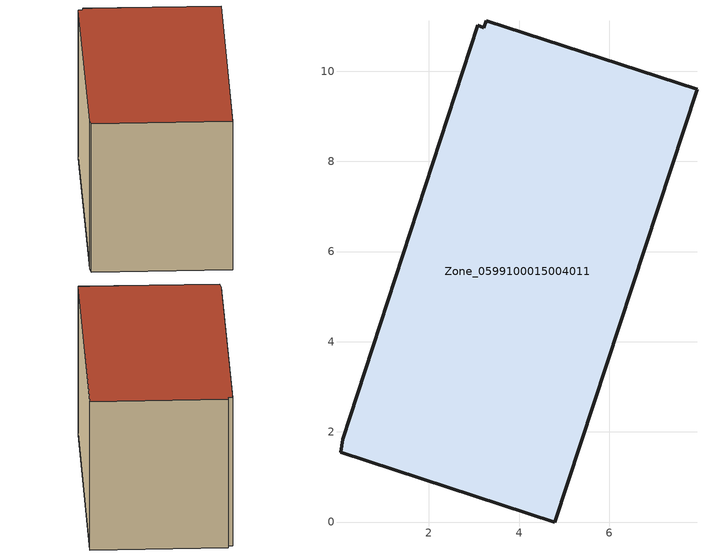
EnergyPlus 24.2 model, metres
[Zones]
Zone_0599100015004011
 floor ground (C_G): 0.09,1.84 3.08,11.02 3.22,10.96 3.27,11.12 7.95,9.6 4.79,0 0.04,1.55 z0.74
 wall outside (C_F): 3.08,11.02 0.09,1.84 0.04,1.55 4.79,0 7.95,9.6 3.27,11.12 3.22,10.96 3.08,11.02 z0.74:6.47
 roof outside (C_R): 7.95,9.6 3.27,11.12 3.22,10.96 3.08,11.02 0.09,1.84 0.04,1.55 4.79,0 z6.47
[BUILDING]
Pand.0599100015004011: North Axis=0; Terrain=City; Loads Convergence Tolerance Value=0.04; Temperature Convergence Tolerance Value=0.4; Solar Distribution=FullExterior; Maximum Number of Warmup Days=25; Minimum Number of Warmup Days=1
[Site:Location]
Rotterdam.The.Hague.AP_ZH_NLD Design_Conditions: Latitude=51.96; Longitude=4.45; Time Zone=1; Elevation=-4.5
[SITE:GROUNDTEMPERATURE:BUILDINGSURFACE]
18, 18, 18, 18, 18, 18, 18, 18, 18, 18, 18, 18
[MATERIAL] Thermal Absorptance=0.9; Solar Absorptance=0.7; Visible Absorptance=0.7
Name | Roughness | Thickness | Conductivity | Density | Specific Heat
G.TC.1965-1974 | MediumSmooth | 0.15 | 0.882353 | 540 | 1210
F.TC.1965-1974 | Rough | 0.3 | 0.697674 | 1920 | 840
R.TC.1965-1974 | MediumRough | 0.2 | 0.232558 | 1500 | 1000
[CONSTRUCTION]
C_G: G.TC.1965-1974
C_F: F.TC.1965-1974
C_R: R.TC.1965-1974
[ZONE]
Zone_0599100015004011: Type=1; Multiplier=1; Ceiling Height=Autocalculate; Volume=Autocalculate; Floor Area=autocalculate; Part of Total Floor Area=Yes
[ZONEINFILTRATION:DESIGNFLOWRATE]
Infil_Zone_0599100015004011: Zone or ZoneList or Space or SpaceList=Zone_0599100015004011; Schedule=AlwaysOn; Design Flow Rate Calculation Method=Flow/Area; Flow Rate per Floor Area=0.003; Constant Term Coefficient=1; Temperature Term Coefficient=0; Velocity Term Coefficient=0; Velocity Squared Term Coefficient=0
[HVACTEMPLATE:ZONE:IDEALLOADSAIRSYSTEM]
Zone_0599100015004011: Maximum Heating Supply Air Temperature=50; Minimum Cooling Supply Air Temperature=13; Maximum Heating Supply Air Humidity Ratio=0.0156; Minimum Cooling Supply Air Humidity Ratio=0.0077; Heating Limit=NoLimit; Cooling Limit=NoLimit; Dehumidification Control Type=ConstantSensibleHeatRatio; Cooling Sensible Heat Ratio=0.7; Dehumidification Setpoint=60; Humidification Control Type=None; Humidification Setpoint=30; Outdoor Air Method=None; Outdoor Air Flow Rate per Person=0.00944; Outdoor Air Flow Rate per Zone Floor Area=0; Outdoor Air Flow Rate per Zone=0; Demand Controlled Ventilation Type=None; Outdoor Air Economizer Type=NoEconomizer; Heat Recovery Type=None; Sensible Heat Recovery Effectiveness=0.7; Latent Heat Recovery Effectiveness=0.65
[ZONECONTROL:THERMOSTAT]
ThermostatControl_Zone_0599100015004011: Zone or ZoneList=Zone_0599100015004011; Control Type Schedule=DualSetpointControlType; Control 1=Thermostat_Zone_0599100015004011; Temperature Difference Between Cutout And Setpoint=0
[THERMOSTATSETPOINT:DUALSETPOINT]
Thermostat_Zone_0599100015004011: Heating Setpoint Temperature Schedule=HeatingSetpoint_Zone_0599100015004011; Cooling Setpoint Temperature Schedule=CoolingSetpoint_Zone_0599100015004011
[SCHEDULE:COMPACT]
HeatingSetpoint_Zone_0599100015004011: Through: 12/31, For: AllDays, Until: 24:00, 21
CoolingSetpoint_Zone_0599100015004011: Through: 12/31, For: AllDays, Until: 24:00, 24
DualSetpointControlType: Through: 12/31, For: AllDays, Until: 24:00, 4
AlwaysOn: Through: 12/31, For: AllDays, Until: 24:00, 1
